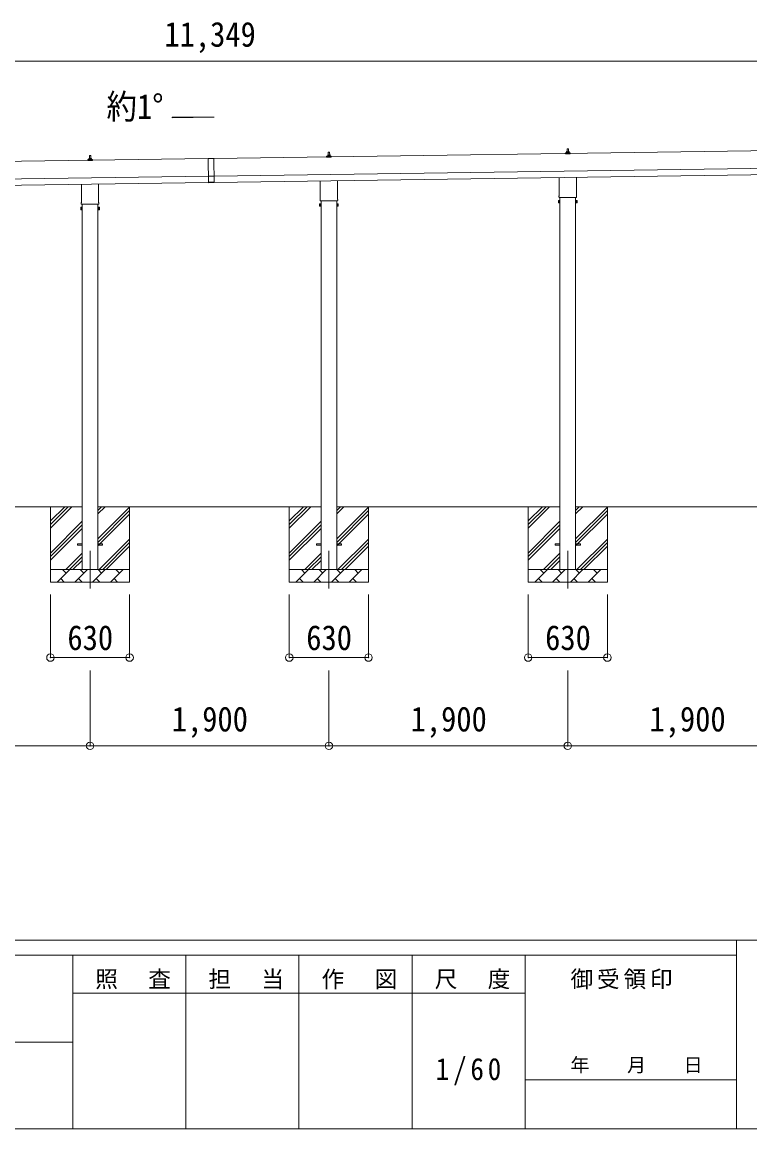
# Model space of a CAD drawing. Units: millimetres at full size, sheet at 1:60. Extents: x -16864 to 16864, y -11640 to 11640.
# Drawn here: x 5000 to 10789, y -11640 to -2841 of the extents above; entities that cross this region are included whole.
import ezdxf
from ezdxf.enums import TextEntityAlignment as Align

# ---------------------------------------------------------------- set-up
doc = ezdxf.new("R2010")
doc.units = ezdxf.units.MM
doc.header["$LTSCALE"] = 60
doc.header["$PDMODE"] = 32
doc.header["$PDSIZE"] = 60
doc.linetypes.add('CHAIN1', pattern=[8, 5, -1, 1, -1])
for name, color, linetype, lineweight in [('0-1_Defpoints', 7, 'CHAIN1', 9), ('0-2_TEXT1', 4, 'Continuous', 9), ('0-3_SHAPE', 7, 'Continuous', 9), ('0-7_PARTS2', 7, 'Continuous', 9), ('0-8_TABLE1', 6, 'Continuous', 9), ('F-0', 7, 'Continuous', 9)]:
    doc.layers.add(name, color=color, linetype=linetype, lineweight=lineweight)
doc.styles.add('ＭＳ ゴシック', font='')
doc.styles.get('ＭＳ ゴシック').set_extended_font_data('MS Gothic')

msp = doc.modelspace()

# ---------------------------------------------------------------- linework, layer by layer
at = {"layer": '0-1_Defpoints'}
for p, q in [((5540.59, -7043.97), (5540.59, -7392.97)), ((7440.59, -7043.97), (7440.59, -7392.97)), ((9340.59, -7043.97), (9340.59, -7392.97))]:
    msp.add_line(p, q, dxfattribs=at)
at = {"layer": '0-2_TEXT1'}
for p, q in [((6528.49, -3598.14), (6192.49, -3602.94)), ((12131.27, -3845.56), (6525.65, -3925.64)), ((9334.9, -3872.57), (9335.62, -3849.05)), ((9336.62, -3848.07), (9345.17, -3848.07)), ((9346.17, -3849.05), (9346.9, -3872.57)), ((6480.66, -3926.28), (850.19, -4006.72)), ((5522.65, -3942.36), (5522.65, -3934.65)), ((5559.15, -3942.36), (5522.65, -3942.36)), ((5523.03, -3933.86), (5558.76, -3933.86)), ((5523.41, -3933.67), (5530.13, -3932.04)), ((5530.51, -3931.86), (5551.28, -3931.86)), ((5530.9, -3931.07), (5530.9, -3926.86)), ((5531.9, -3926.86), (5549.9, -3926.86)), ((5534.9, -3926.86), (5535.62, -3903.33)), ((5536.62, -3902.36), (5545.17, -3902.36)), ((5546.17, -3903.33), (5546.9, -3926.86)), ((5550.9, -3931.07), (5550.9, -3926.86)), ((5558.38, -3933.67), (5551.66, -3932.04)), ((5559.15, -3942.36), (5559.15, -3934.65)), ((6480.64, -3925.28), (6525.64, -3924.64)), ((6480.64, -3925.28), (6483.39, -4117.76)), ((6525.65, -3925.64), (6480.66, -3926.28)), ((6525.64, -3924.64), (6528.39, -4117.12)), ((7422.65, -3915.22), (7422.65, -3907.5)), ((7459.15, -3915.22), (7422.65, -3915.22)), ((7423.03, -3906.72), (7458.76, -3906.72)), ((7423.41, -3906.53), (7430.13, -3904.9)), ((7430.51, -3904.72), (7451.28, -3904.72)), ((7430.9, -3903.93), (7430.9, -3899.72)), ((7431.9, -3899.72), (7449.9, -3899.72)), ((7434.9, -3899.72), (7435.62, -3876.19)), ((7436.62, -3875.22), (7445.17, -3875.22)), ((7446.17, -3876.19), (7446.9, -3899.72)), ((7450.9, -3903.93), (7450.9, -3899.72)), ((7458.38, -3906.53), (7451.66, -3904.9)), ((7459.15, -3915.22), (7459.15, -3907.5)), ((9322.65, -3888.07), (9322.65, -3880.36)), ((9359.15, -3888.07), (9322.65, -3888.07)), ((9323.03, -3879.57), (9358.76, -3879.57)), ((9323.41, -3879.39), (9330.13, -3877.76)), ((9330.51, -3877.57), (9351.28, -3877.57)), ((9330.9, -3876.79), (9330.9, -3872.57)), ((9331.9, -3872.57), (9349.9, -3872.57)), ((9350.9, -3876.79), (9350.9, -3872.57)), ((9358.38, -3879.39), (9351.66, -3877.76)), ((9359.15, -3888.07), (9359.15, -3880.36)), ((6527.65, -4065.62), (12133.27, -3985.54)), ((6528.37, -4115.62), (12133.99, -4035.54)), ((852.19, -4146.7), (6482.66, -4066.27)), ((852.91, -4196.7), (6483.37, -4116.26)), ((5472.29, -4276.35), (5472.29, -4130.71)), ((5608.89, -4128.75), (5608.89, -4276.35)), ((6527.67, -4066.62), (6482.67, -4067.27)), ((6528.32, -4112.12), (6483.32, -4112.76)), ((6528.39, -4117.12), (6483.39, -4117.76)), ((7372.29, -4249.2), (7372.29, -4103.56)), ((7508.89, -4101.61), (7508.89, -4249.2)), ((9272.29, -4222.06), (9272.29, -4076.42)), ((9408.89, -4074.47), (9408.89, -4222.06)), ((5470.59, -4285.12), (5470.59, -4279.62)), ((5608.53, -4288.62), (5472.65, -4288.62)), ((5478.09, -4288.62), (5478.09, -7193.97)), ((5603.09, -7193.97), (5603.09, -4288.62)), ((5610.59, -4279.62), (5610.59, -4285.12)), ((7366.59, -4287.48), (7367.35, -4286.16)), ((7366.59, -4287.48), (7366.59, -4304.48)), ((7366.59, -4304.48), (7367.35, -4305.79)), ((7373.59, -4291.07), (7367.35, -4291.07)), ((7373.59, -4300.88), (7367.35, -4300.88)), ((7373.59, -4305.79), (7367.35, -4305.79)), ((7370.59, -4257.98), (7370.59, -4252.48)), ((7508.53, -4261.48), (7372.65, -4261.48)), ((7376.09, -4305.18), (7373.59, -4305.18)), ((7378.09, -4261.48), (7378.09, -7193.97)), ((7503.09, -7193.97), (7503.09, -4261.48)), ((7505.09, -4305.18), (7507.59, -4305.18)), ((7507.59, -4291.07), (7513.83, -4291.07)), ((7507.59, -4300.88), (7513.83, -4300.88)), ((7507.59, -4305.79), (7513.83, -4305.79)), ((7510.59, -4252.48), (7510.59, -4257.98)), ((7514.59, -4287.48), (7513.83, -4286.16)), ((7514.59, -4304.48), (7513.83, -4305.79)), ((7514.59, -4287.48), (7514.59, -4304.48)), ((9266.59, -4260.33), (9267.35, -4259.02)), ((9266.59, -4260.33), (9266.59, -4277.33)), ((9266.59, -4277.33), (9267.35, -4278.65)), ((9273.59, -4263.93), (9267.35, -4263.93)), ((9273.59, -4273.74), (9267.35, -4273.74)), ((9273.59, -4278.65), (9267.35, -4278.65)), ((9270.59, -4230.83), (9270.59, -4225.33)), ((9408.53, -4234.33), (9272.65, -4234.33)), ((9276.09, -4278.03), (9273.59, -4278.03)), ((9278.09, -4234.33), (9278.09, -7193.97)), ((9403.09, -7193.97), (9403.09, -4234.33)), ((9405.09, -4278.03), (9407.59, -4278.03)), ((9407.59, -4263.93), (9413.83, -4263.93)), ((9407.59, -4273.74), (9413.83, -4273.74)), ((9407.59, -4278.65), (9413.83, -4278.65)), ((9410.59, -4225.33), (9410.59, -4230.83)), ((9414.59, -4260.33), (9413.83, -4259.02)), ((9414.59, -4277.33), (9413.83, -4278.65)), ((9414.59, -4260.33), (9414.59, -4277.33)), ((5466.59, -4314.62), (5467.35, -4313.3)), ((5466.59, -4314.62), (5466.59, -4331.62)), ((5466.59, -4331.62), (5467.35, -4332.93)), ((5473.59, -4318.21), (5467.35, -4318.21)), ((5473.59, -4328.03), (5467.35, -4328.03)), ((5473.59, -4332.93), (5467.35, -4332.93)), ((5476.09, -4332.32), (5473.59, -4332.32)), ((5605.09, -4332.32), (5607.59, -4332.32)), ((5607.59, -4318.21), (5613.83, -4318.21)), ((5607.59, -4328.03), (5613.83, -4328.03)), ((5607.59, -4332.93), (5613.83, -4332.93)), ((5614.59, -4314.62), (5613.83, -4313.3)), ((5614.59, -4331.62), (5613.83, -4332.93)), ((5614.59, -4314.62), (5614.59, -4331.62)), ((5440.59, -6989.47), (5478.09, -6989.47)), ((5440.59, -6998.47), (5440.59, -6989.47)), ((5440.59, -6989.47), (5478.09, -6989.47)), ((5440.59, -6998.47), (5440.59, -6989.47)), ((5440.59, -6998.47), (5478.09, -6998.47)), ((5440.59, -6998.47), (5478.09, -6998.47)), ((5603.09, -6989.47), (5640.59, -6989.47)), ((5603.09, -6989.47), (5640.59, -6989.47)), ((5603.09, -6998.47), (5640.59, -6998.47)), ((5603.09, -6998.47), (5640.59, -6998.47)), ((5640.59, -6998.47), (5640.59, -6989.47)), ((5640.59, -6998.47), (5640.59, -6989.47)), ((7340.59, -6989.47), (7378.09, -6989.47)), ((7340.59, -6998.47), (7340.59, -6989.47)), ((7340.59, -6989.47), (7378.09, -6989.47)), ((7340.59, -6998.47), (7340.59, -6989.47)), ((7340.59, -6998.47), (7378.09, -6998.47)), ((7340.59, -6998.47), (7378.09, -6998.47)), ((7503.09, -6989.47), (7540.59, -6989.47)), ((7503.09, -6989.47), (7540.59, -6989.47)), ((7503.09, -6998.47), (7540.59, -6998.47)), ((7503.09, -6998.47), (7540.59, -6998.47)), ((7540.59, -6998.47), (7540.59, -6989.47)), ((7540.59, -6998.47), (7540.59, -6989.47)), ((9240.59, -6989.47), (9278.09, -6989.47)), ((9240.59, -6998.47), (9240.59, -6989.47)), ((9240.59, -6989.47), (9278.09, -6989.47)), ((9240.59, -6998.47), (9240.59, -6989.47)), ((9240.59, -6998.47), (9278.09, -6998.47)), ((9240.59, -6998.47), (9278.09, -6998.47)), ((9403.09, -6989.47), (9440.59, -6989.47)), ((9403.09, -6989.47), (9440.59, -6989.47)), ((9403.09, -6998.47), (9440.59, -6998.47)), ((9403.09, -6998.47), (9440.59, -6998.47)), ((9440.59, -6998.47), (9440.59, -6989.47)), ((9440.59, -6998.47), (9440.59, -6989.47))]:
    msp.add_line(p, q, dxfattribs=at)
for points in [[(7373.59, -4305.79), (7373.59, -4286.16), (7367.35, -4286.16)], [(7373.59, -4305.18), (7373.59, -4286.78), (7376.09, -4286.78)], [(7507.59, -4305.18), (7507.59, -4286.78), (7505.09, -4286.78)], [(7507.59, -4305.79), (7507.59, -4286.16), (7513.83, -4286.16)], [(9273.59, -4278.65), (9273.59, -4259.02), (9267.35, -4259.02)], [(9273.59, -4278.03), (9273.59, -4259.63), (9276.09, -4259.63)], [(9407.59, -4278.03), (9407.59, -4259.63), (9405.09, -4259.63)], [(9407.59, -4278.65), (9407.59, -4259.02), (9413.83, -4259.02)], [(5473.59, -4332.93), (5473.59, -4313.3), (5467.35, -4313.3)], [(5473.59, -4332.32), (5473.59, -4313.92), (5476.09, -4313.92)], [(5607.59, -4332.32), (5607.59, -4313.92), (5605.09, -4313.92)], [(5607.59, -4332.93), (5607.59, -4313.3), (5613.83, -4313.3)]]:
    msp.add_lwpolyline(points, dxfattribs=at)
for points in [[(7376.09, -4306.48), (7376.09, -4285.48), (7378.09, -4285.48), (7378.09, -4306.48)], [(7505.09, -4306.48), (7505.09, -4285.48), (7503.09, -4285.48), (7503.09, -4306.48)], [(9276.09, -4279.33), (9276.09, -4258.33), (9278.09, -4258.33), (9278.09, -4279.33)], [(9405.09, -4279.33), (9405.09, -4258.33), (9403.09, -4258.33), (9403.09, -4279.33)], [(5476.09, -4333.62), (5476.09, -4312.62), (5478.09, -4312.62), (5478.09, -4333.62)], [(5605.09, -4333.62), (5605.09, -4312.62), (5603.09, -4312.62), (5603.09, -4333.62)]]:
    msp.add_lwpolyline(points, close=True, dxfattribs=at)
for centre, radius, start, end in [((9334.98, -3873.21), 4.13, 90, 171.17633), ((9336.62, -3849.07), 1, 90, 178.60509), ((9344.23, -3872.57), 4.83, 133.60282, 180), ((9337.56, -3872.57), 4.83, 0, 46.39718), ((9345.17, -3849.07), 1, 1.39491, 90), ((9346.81, -3873.21), 4.13, 8.82367, 90), ((5523.65, -3934.65), 1, 103.62699, 180), ((5529.9, -3931.07), 1, 283.62699, 0), ((5534.98, -3927.49), 4.13, 90, 171.17633), ((5531.9, -3927.86), 1, 90, 180), ((5536.62, -3903.36), 1, 90, 178.60509), ((5544.23, -3926.86), 4.83, 133.60282, 180), ((5537.56, -3926.86), 4.83, 0, 46.39718), ((5545.17, -3903.36), 1, 1.39491, 90), ((5546.81, -3927.49), 4.13, 8.82367, 90), ((5549.9, -3927.86), 1, 0, 90), ((5551.9, -3931.07), 1, 180, 256.37301), ((5558.15, -3934.65), 1, 0, 76.37301), ((7423.65, -3907.5), 1, 103.62699, 180), ((7429.9, -3903.93), 1, 283.62699, 0), ((7434.98, -3900.35), 4.13, 90, 171.17633), ((7431.9, -3900.72), 1, 90, 180), ((7436.62, -3876.22), 1, 90, 178.60509), ((7444.23, -3899.72), 4.83, 133.60282, 180), ((7437.56, -3899.72), 4.83, 0, 46.39718), ((7445.17, -3876.22), 1, 1.39491, 90), ((7446.81, -3900.35), 4.13, 8.82367, 90), ((7449.9, -3900.72), 1, 0, 90), ((7451.9, -3903.93), 1, 180, 256.37301), ((7458.15, -3907.5), 1, 0, 76.37301), ((9323.65, -3880.36), 1, 103.62699, 180), ((9329.9, -3876.79), 1, 283.62699, 0), ((9331.9, -3873.57), 1, 90, 180), ((9349.9, -3873.57), 1, 0, 90), ((9351.9, -3876.79), 1, 180, 256.37301), ((9358.15, -3880.36), 1, 0, 76.37301), ((9274.59, -4225.33), 4, 125.09963, 180), ((9406.59, -4225.33), 4, 0, 54.90037), ((5474.59, -4279.62), 4, 125.09963, 180), ((5474.59, -4285.12), 4, 180, 194.47751), ((5474.59, -4285.12), 4, 194.47751, 241.04498), ((5606.59, -4285.12), 4, 298.95502, 345.52249), ((5606.59, -4279.62), 4, 0, 54.90037), ((5606.59, -4285.12), 4, 345.52249, 0), ((7370.93, -4288.61), 4.34, 145.61575, 214.38425), ((7382.83, -4295.98), 16.24, 162.41205, 197.58795), ((7370.93, -4303.34), 4.34, 145.61575, 214.38425), ((7374.59, -4252.48), 4, 125.09963, 180), ((7374.59, -4257.98), 4, 180, 194.47751), ((7374.59, -4257.98), 4, 194.47751, 241.04498), ((7506.59, -4257.98), 4, 298.95502, 345.52249), ((7506.59, -4252.48), 4, 0, 54.90037), ((7506.59, -4257.98), 4, 345.52249, 0), ((7510.24, -4288.61), 4.34, 325.61575, 34.38425), ((7498.35, -4295.98), 16.24, 342.41205, 17.58795), ((7510.24, -4303.34), 4.34, 325.61575, 34.38425), ((9270.93, -4261.47), 4.34, 145.61575, 214.38425), ((9282.83, -4268.83), 16.24, 162.41205, 197.58795), ((9270.93, -4276.19), 4.34, 145.61575, 214.38425), ((9274.59, -4230.83), 4, 180, 194.47751), ((9274.59, -4230.83), 4, 194.47751, 241.04498), ((9406.59, -4230.83), 4, 298.95502, 345.52249), ((9406.59, -4230.83), 4, 345.52249, 0), ((9410.24, -4261.47), 4.34, 325.61575, 34.38425), ((9398.35, -4268.83), 16.24, 342.41205, 17.58795), ((9410.24, -4276.19), 4.34, 325.61575, 34.38425), ((5470.93, -4315.76), 4.34, 145.61575, 214.38425), ((5482.83, -4323.12), 16.24, 162.41205, 197.58795), ((5470.93, -4330.48), 4.34, 145.61575, 214.38425), ((5610.24, -4315.76), 4.34, 325.61575, 34.38425), ((5598.35, -4323.12), 16.24, 342.41205, 17.58795), ((5610.24, -4330.48), 4.34, 325.61575, 34.38425)]:
    msp.add_arc(centre, radius, start, end, dxfattribs=at)
at = {"layer": '0-3_SHAPE'}
for p, q in [((5478.09, -6693.97), (3703.09, -6693.97)), ((5225.59, -6693.97), (5225.59, -7293.97)), ((5225.59, -6807.46), (5339.07, -6693.97)), ((5225.59, -6835.74), (5367.36, -6693.97)), ((5225.59, -6864.03), (5395.64, -6693.97)), ((7378.09, -6693.97), (5603.09, -6693.97)), ((5603.09, -6722.8), (5631.91, -6693.97)), ((5603.09, -6751.08), (5660.2, -6693.97)), ((5603.09, -6949.07), (5855.59, -6696.57)), ((5603.09, -6977.36), (5855.59, -6724.86)), ((5603.09, -7005.64), (5855.59, -6753.14)), ((5855.59, -6693.97), (5855.59, -7293.97)), ((7125.59, -6693.97), (7125.59, -7293.97)), ((7125.59, -6807.46), (7239.07, -6693.97)), ((7125.59, -6835.74), (7267.36, -6693.97)), ((7125.59, -6864.03), (7295.64, -6693.97)), ((9278.09, -6693.97), (7503.09, -6693.97)), ((7503.09, -6722.8), (7531.91, -6693.97)), ((7503.09, -6751.08), (7560.2, -6693.97)), ((7503.09, -6949.07), (7755.59, -6696.57)), ((7503.09, -6977.36), (7755.59, -6724.86)), ((7503.09, -7005.64), (7755.59, -6753.14)), ((7755.59, -6693.97), (7755.59, -7293.97)), ((9025.59, -6693.97), (9025.59, -7293.97)), ((9025.59, -6807.46), (9139.07, -6693.97)), ((9025.59, -6835.74), (9167.36, -6693.97)), ((9025.59, -6864.03), (9195.64, -6693.97)), ((11178.09, -6693.97), (9403.09, -6693.97)), ((9403.09, -6722.8), (9431.91, -6693.97)), ((9403.09, -6751.08), (9460.2, -6693.97)), ((9403.09, -6949.07), (9655.59, -6696.57)), ((9403.09, -6977.36), (9655.59, -6724.86)), ((9403.09, -7005.64), (9655.59, -6753.14)), ((9655.59, -6693.97), (9655.59, -7293.97)), ((5225.59, -7062.02), (5478.09, -6809.52)), ((5225.59, -7090.3), (5478.09, -6837.8)), ((7125.59, -7062.02), (7378.09, -6809.52)), ((7125.59, -7090.3), (7378.09, -6837.8)), ((9025.59, -7062.02), (9278.09, -6809.52)), ((9025.59, -7090.3), (9278.09, -6837.8)), ((5225.59, -7118.58), (5478.09, -6866.08)), ((7125.59, -7118.58), (7378.09, -6866.08)), ((9025.59, -7118.58), (9278.09, -6866.08)), ((5612.75, -7193.97), (5855.59, -6951.13)), ((5641.03, -7193.97), (5855.59, -6979.42)), ((5669.31, -7193.97), (5855.59, -7007.7)), ((7512.75, -7193.97), (7755.59, -6951.13)), ((7541.03, -7193.97), (7755.59, -6979.42)), ((7569.31, -7193.97), (7755.59, -7007.7)), ((9412.75, -7193.97), (9655.59, -6951.13)), ((9441.03, -7193.97), (9655.59, -6979.42)), ((9469.31, -7193.97), (9655.59, -7007.7)), ((5348.19, -7193.97), (5478.09, -7064.07)), ((5376.47, -7193.97), (5478.09, -7092.36)), ((5404.76, -7193.97), (5478.09, -7120.64)), ((7248.19, -7193.97), (7378.09, -7064.07)), ((7276.47, -7193.97), (7378.09, -7092.36)), ((7304.76, -7193.97), (7378.09, -7120.64)), ((9148.19, -7193.97), (9278.09, -7064.07)), ((9176.47, -7193.97), (9278.09, -7092.36)), ((9204.76, -7193.97), (9278.09, -7120.64)), ((5225.59, -7193.97), (5855.59, -7193.97)), ((5278.46, -7293.97), (5378.46, -7193.97)), ((5349.9, -7222.53), (5321.35, -7193.97)), ((5419.88, -7293.97), (5519.88, -7193.97)), ((5491.32, -7222.53), (5462.77, -7193.97)), ((5561.3, -7293.97), (5661.3, -7193.97)), ((5632.75, -7222.53), (5604.19, -7193.97)), ((5702.72, -7293.97), (5802.72, -7193.97)), ((5774.17, -7222.53), (5745.61, -7193.97)), ((7125.59, -7193.97), (7755.59, -7193.97)), ((7178.46, -7293.97), (7278.46, -7193.97)), ((7249.9, -7222.53), (7221.35, -7193.97)), ((7319.88, -7293.97), (7419.88, -7193.97)), ((7391.32, -7222.53), (7362.77, -7193.97)), ((7461.3, -7293.97), (7561.3, -7193.97)), ((7532.75, -7222.53), (7504.19, -7193.97)), ((7602.72, -7293.97), (7702.72, -7193.97)), ((7674.17, -7222.53), (7645.61, -7193.97)), ((9025.59, -7193.97), (9655.59, -7193.97)), ((9078.46, -7293.97), (9178.46, -7193.97)), ((9149.9, -7222.53), (9121.35, -7193.97)), ((9219.88, -7293.97), (9319.88, -7193.97)), ((9291.32, -7222.53), (9262.77, -7193.97)), ((9361.3, -7293.97), (9461.3, -7193.97)), ((9432.75, -7222.53), (9404.19, -7193.97)), ((9502.72, -7293.97), (9602.72, -7193.97)), ((9574.17, -7222.53), (9545.61, -7193.97)), ((5855.59, -7293.97), (5225.59, -7293.97)), ((5307.01, -7265.42), (5335.56, -7293.97)), ((5448.43, -7265.42), (5476.98, -7293.97)), ((5589.85, -7265.42), (5618.41, -7293.97)), ((5731.27, -7265.42), (5759.83, -7293.97)), ((7755.59, -7293.97), (7125.59, -7293.97)), ((7207.01, -7265.42), (7235.56, -7293.97)), ((7348.43, -7265.42), (7376.98, -7293.97)), ((7489.85, -7265.42), (7518.41, -7293.97)), ((7631.27, -7265.42), (7659.83, -7293.97)), ((9655.59, -7293.97), (9025.59, -7293.97)), ((9107.01, -7265.42), (9135.56, -7293.97)), ((9248.43, -7265.42), (9276.98, -7293.97)), ((9389.85, -7265.42), (9418.41, -7293.97)), ((9531.27, -7265.42), (9559.83, -7293.97))]:
    msp.add_line(p, q, dxfattribs=at)
at = {"layer": '0-7_PARTS2', "color": 4}
for p, q in [((6192.49, -3602.94), (6192.49, -3598.14)), ((6192.49, -3598.14), (6528.49, -3598.14))]:
    msp.add_line(p, q, dxfattribs=at)
at = {"layer": '0-8_TABLE1'}
for p, q in [((12166.59, -3151.34), (817.59, -3151.34)), ((5225.59, -7892.97), (5225.59, -7392.97)), ((5855.59, -7892.97), (5855.59, -7392.97)), ((7125.59, -7892.97), (7125.59, -7392.97)), ((7755.59, -7892.97), (7755.59, -7392.97)), ((9025.59, -7892.97), (9025.59, -7392.97)), ((9655.59, -7892.97), (9655.59, -7392.97)), ((5225.59, -7892.97), (5855.59, -7892.97)), ((7125.59, -7892.97), (7755.59, -7892.97)), ((9025.59, -7892.97), (9655.59, -7892.97)), ((5540.59, -8594.97), (5540.59, -7994.97)), ((7440.59, -8594.97), (7440.59, -7994.97)), ((9340.59, -8594.97), (9340.59, -7994.97)), ((5540.59, -8594.97), (3640.59, -8594.97)), ((7440.59, -8594.97), (5540.59, -8594.97)), ((9340.59, -8594.97), (7440.59, -8594.97)), ((11240.59, -8594.97), (9340.59, -8594.97))]:
    msp.add_line(p, q, dxfattribs=at)
for p in [(5225.59, -7892.97), (5855.59, -7892.97), (7125.59, -7892.97), (7755.59, -7892.97), (9025.59, -7892.97), (9655.59, -7892.97), (5540.59, -8594.97), (7440.59, -8594.97), (9340.59, -8594.97)]:
    msp.add_point(p, dxfattribs=at)
at = {"layer": 'F-0', "color": 5, "lineweight": 5}
for p, q in [((-16864.12, -10140), (16015.88, -10140)), ((10682.37, -10140), (10682.37, -11640)), ((-16864.12, -10260), (10682.37, -10260)), ((5402.37, -10260), (5402.37, -11640)), ((6302.37, -10260), (6302.37, -11640)), ((7202.37, -10260), (7202.37, -11640)), ((8102.36, -10260), (8102.36, -11640)), ((9002.37, -10260), (9002.37, -11640)), ((5402.37, -10560), (9002.37, -10560)), ((-6897.63, -10950), (5402.37, -10950)), ((9002.37, -11250), (10682.37, -11250)), ((-16864.12, -11640), (16015.88, -11640))]:
    msp.add_line(p, q, dxfattribs=at)

# ---------------------------------------------------------------- texts
at = {"layer": '0-7_PARTS2', "style": 'ＭＳ ゴシック', "width": 0.9}
msp.add_text('約1°', height=197.9, dxfattribs=at).set_placement((5671.41, -3670.7), align=Align.BOTTOM_LEFT)
at = {"layer": '0-8_TABLE1', "color": 7, "style": 'ＭＳ ゴシック', "width": 0.9}
for s, p in [('11,349', (6132.09, -3096.34)), ('630', (5360.59, -7892.97)), ('630', (7260.59, -7892.97)), ('630', (9160.59, -7892.97)), ('1,900', (6190.59, -8539.97)), ('1,900', (8090.59, -8539.97)), ('1,900', (9990.59, -8539.97))]:
    msp.add_text(s, height=197.9, dxfattribs=at).set_placement(p, align=Align.BOTTOM_LEFT)
at = {"layer": 'F-0', "style": 'ＭＳ ゴシック'}
msp.add_text('年\u3000\u3000月\u3000\u3000日', height=110, dxfattribs=at).set_placement((9362.37, -11220), align=Align.BOTTOM_LEFT)
at = {"layer": 'F-0', "attachment_point": 7, "style": 'ＭＳ ゴシック'}
for s, insert, char_height in [('\\T1.17;照\u3000査', (5582.37, -10530), 132), ('\\T1.17;担\u3000当', (6482.37, -10530), 132), ('\\T1.17;作\u3000図', (7382.37, -10530), 132), ('\\T1.17;尺\u3000度', (8282.37, -10530), 132), ('\\T1.17;御受領印', (9362.37, -10530), 132), ('\\T1.28;\\W0.9;1/60', (8289.87, -11295), 176)]:
    msp.add_mtext(s, dxfattribs=dict(at, insert=insert, char_height=char_height))

doc.saveas('drawing.dxf')
